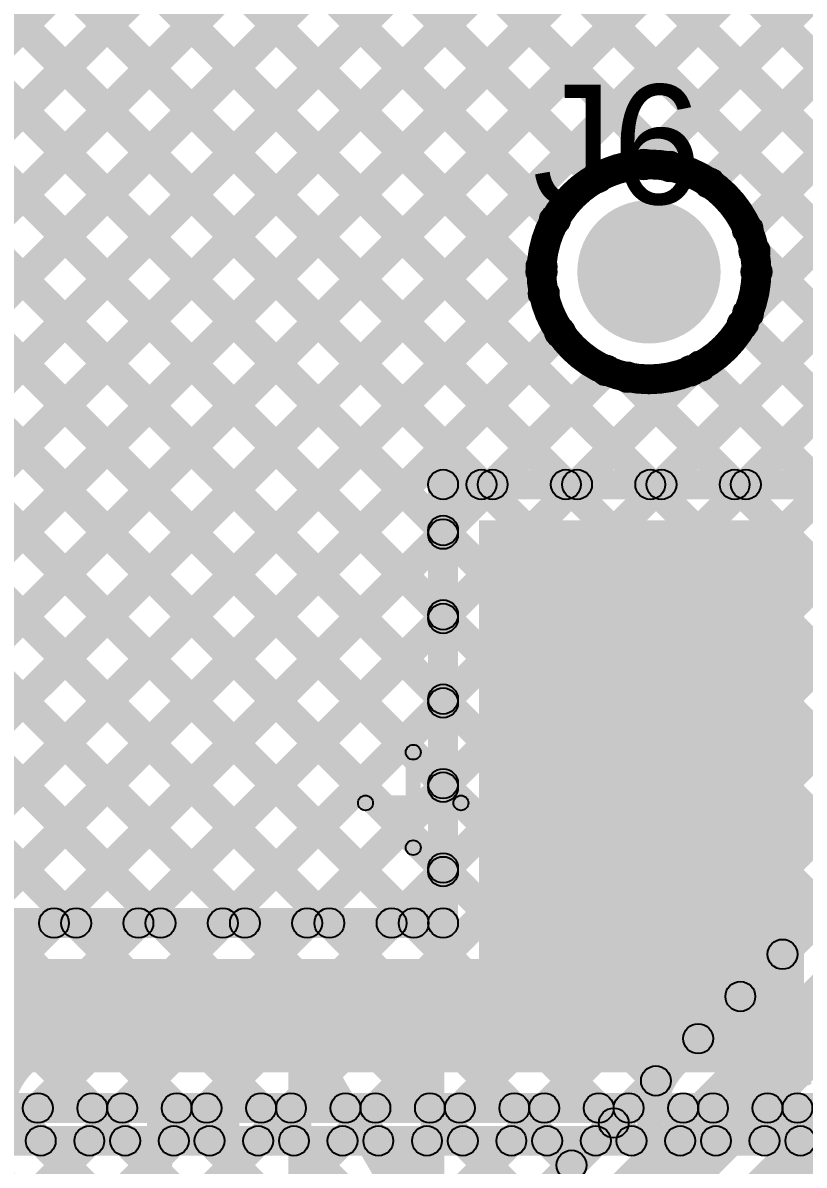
# Model space of a CAD drawing. Header units: millimetres. Extents: x -0.08 to 3.07, y -0.08 to 2.73.
# Drawn here: x 2.4222 to 2.684, y 0.8969 to 1.2797 of the extents above; entities that cross this region are included whole.
import ezdxf

# ---------------------------------------------------------------- set-up
doc = ezdxf.new("R2010")
doc.units = ezdxf.units.MM
doc.header["$MEASUREMENT"] = 0
for name, color, linetype in [('BottomLayer', 5, 'Continuous'), ('BottomSolder', 6, 'Continuous'), ('PadHoleLayer', 156, 'Continuous'), ('TopLayer', 1, 'Continuous'), ('TopOverlay', 2, 'Continuous'), ('TopPaste', 8, 'Continuous'), ('TopSolder', 216, 'Continuous')]:
    doc.layers.add(name, color=color, linetype=linetype)

# ---------------------------------------------------------------- blocks, each defined once
blk = doc.blocks.new('CR1220_2_47')
at = {"layer": 'BottomSolder'}
h = blk.add_hatch(color=6, dxfattribs=at)
edge = h.paths.add_edge_path()
edge.add_arc((-0.14173, 0), 0.004, 0, 360)
at = {"layer": 'PadHoleLayer'}
h = blk.add_hatch(color=156, dxfattribs=at)
edge = h.paths.add_edge_path()
edge.add_arc((-0.14173, 0), 0.02402, 0, 360)
at = {"layer": 'TopLayer'}
blk.add_hatch(color=1, dxfattribs=at).paths.add_polyline_path([(-0.3937, 0.04528), (-0.23622, 0.04528), (-0.23622, -0.04528), (-0.3937, -0.04528)])
at = {"layer": 'TopOverlay'}
h = blk.add_hatch(color=2, dxfattribs=at)
edge = h.paths.add_edge_path()
edge.add_arc((-0.31973, 0.095), 0.0025, 0, 360)
for points in [[(-0.32223, 0.095), (-0.31723, 0.095), (-0.31723, 0.063), (-0.32223, 0.063)], [(-0.33473, 0.0765), (-0.33473, 0.0815), (-0.30273, 0.0815), (-0.30273, 0.0765)]]:
    blk.add_hatch(color=2, dxfattribs=at).paths.add_polyline_path(points)
h = blk.add_hatch(color=2, dxfattribs=at)
edge = h.paths.add_edge_path()
edge.add_arc((-0.33473, 0.079), 0.0025, 0, 360)
h = blk.add_hatch(color=2, dxfattribs=at)
edge = h.paths.add_edge_path()
edge.add_arc((-0.30273, 0.079), 0.0025, 0, 360)
h = blk.add_hatch(color=2, dxfattribs=at)
edge = h.paths.add_edge_path()
edge.add_arc((-0.31973, 0.063), 0.0025, 0, 360)
at = {"layer": 'TopPaste'}
blk.add_hatch(color=8, dxfattribs=at).paths.add_polyline_path([(-0.3937, 0.04528), (-0.23622, 0.04528), (-0.23622, -0.04528), (-0.3937, -0.04528)])
at = {"layer": 'TopSolder'}
blk.add_hatch(color=216, dxfattribs=at).paths.add_polyline_path([(-0.3977, 0.04928), (-0.23222, 0.04928), (-0.23222, -0.04928), (-0.3977, -0.04928)])
h = blk.add_hatch(color=216, dxfattribs=at)
edge = h.paths.add_edge_path()
edge.add_arc((-0.14173, 0), 0.004, 0, 360)
at = {"layer": 'TopOverlay', "const_width": 0.005}
blk.add_lwpolyline([(-0.17027, 0.23883, -0.544167), (0.28765, 0.05733)], format="xyb", dxfattribs=at)
at = {"layer": 'TopOverlay'}
for centre in [(-0.31973, 0.095), (-0.33473, 0.079), (-0.30273, 0.079), (-0.31973, 0.063)]:
    blk.add_circle(centre, 0.0025, dxfattribs=at)

msp = doc.modelspace()

# ---------------------------------------------------------------- hatches: boundary and pattern name
at = {"layer": 'BottomLayer'}
for points in [[(2.18259, 0.97546), (2.17552, 0.98254), (2.75396, 1.56098), (2.76104, 1.55391)], [(2.21088, 0.97546), (2.20381, 0.98254), (2.75396, 1.53269), (2.76104, 1.52562)], [(2.42446, 1.52389), (2.43154, 1.53097), (2.76104, 1.20147), (2.75396, 1.19439)], [(2.23858, 0.97489), (2.23151, 0.98196), (2.75396, 1.50441), (2.76104, 1.49734)], [(2.42446, 1.49561), (2.43154, 1.50268), (2.76104, 1.17318), (2.75396, 1.16611)], [(2.31691, 1.02492), (2.30984, 1.032), (2.75396, 1.47612), (2.76104, 1.46905)], [(2.42446, 1.46733), (2.43154, 1.4744), (2.76104, 1.1449), (2.75396, 1.13783)], [(2.12602, 0.97546), (2.11895, 0.98254), (2.60456, 1.46814), (2.61163, 1.46107)], [(2.15431, 0.97546), (2.14724, 0.98254), (2.62404, 1.45934), (2.63111, 1.45227)], [(2.34552, 1.02525), (2.33844, 1.03232), (2.75396, 1.44784), (2.76104, 1.44077)], [(2.42446, 1.43904), (2.43154, 1.44611), (2.64251, 1.23514), (2.63544, 1.22807)], [(2.35988, 1.01133), (2.3528, 1.0184), (2.75396, 1.41956), (2.76104, 1.41249)], [(2.42446, 1.41076), (2.43154, 1.41783), (2.61807, 1.2313), (2.61099, 1.22423)], [(2.36354, 0.9867), (2.35646, 0.99377), (2.75396, 1.39127), (2.76104, 1.3842)], [(2.42446, 1.38247), (2.43154, 1.38954), (2.60396, 1.21712), (2.59689, 1.21005)], [(2.42446, 1.35419), (2.43154, 1.36126), (2.60026, 1.19253), (2.59319, 1.18546)], [(2.63383, 1.22871), (2.62676, 1.23578), (2.75396, 1.36299), (2.76104, 1.35592)], [(2.42446, 1.3259), (2.43154, 1.33297), (2.73686, 1.02765), (2.72979, 1.02058)], [(2.65587, 1.22246), (2.64879, 1.22953), (2.75396, 1.3347), (2.76104, 1.32763)], [(2.42154, 1.30054), (2.42862, 1.30761), (2.72272, 1.0135), (2.71565, 1.00643)], [(2.66863, 1.20694), (2.66156, 1.21401), (2.75396, 1.30642), (2.76104, 1.29935)], [(2.40881, 1.28499), (2.41588, 1.29206), (2.70858, 0.99936), (2.70151, 0.99229)], [(2.39467, 1.27085), (2.40174, 1.27792), (2.69444, 0.98522), (2.68737, 0.97815)], [(2.66873, 1.17876), (2.66166, 1.18583), (2.75396, 1.27813), (2.76104, 1.27106)], [(2.12421, 1.25846), (2.13128, 1.26554), (2.55302, 0.8438), (2.54595, 0.83673)], [(2.15249, 1.25846), (2.15956, 1.26554), (2.56716, 0.85794), (2.56009, 0.85087)], [(2.18078, 1.25846), (2.18785, 1.26554), (2.5813, 0.87208), (2.57423, 0.86501)], [(2.20906, 1.25846), (2.21613, 1.26554), (2.59544, 0.88622), (2.58837, 0.87915)], [(2.23735, 1.25846), (2.24442, 1.26554), (2.60959, 0.90037), (2.60251, 0.8933)], [(2.26563, 1.25846), (2.2727, 1.26554), (2.62373, 0.91451), (2.61666, 0.90744)], [(2.29391, 1.25846), (2.30098, 1.26554), (2.63787, 0.92865), (2.6308, 0.92158)], [(2.3222, 1.25846), (2.32927, 1.26554), (2.65201, 0.94279), (2.64494, 0.93572)], [(2.35048, 1.25846), (2.35755, 1.26554), (2.66615, 0.95694), (2.65908, 0.94986)], [(2.3776, 1.25963), (2.38467, 1.2667), (2.6803, 0.97108), (2.67322, 0.96401)], [(2.36354, 0.84528), (2.35646, 0.85235), (2.75396, 1.24985), (2.76104, 1.24278)], [(2.36354, 0.817), (2.35646, 0.82407), (2.75396, 1.22157), (2.76104, 1.2145)], [(2.6638, 1.19971), (2.67087, 1.20678), (2.76104, 1.11661), (2.75396, 1.10954)], [(2.36354, 0.95842), (2.35646, 0.96549), (2.59249, 1.20151), (2.59956, 1.19444)], [(2.36354, 0.78871), (2.35646, 0.79578), (2.75396, 1.19328), (2.76104, 1.18621)], [(2.36354, 0.93013), (2.35646, 0.9372), (2.59873, 1.17947), (2.60581, 1.1724)], [(2.65996, 1.17526), (2.66703, 1.18233), (2.76104, 1.08833), (2.75396, 1.08126)], [(2.64578, 1.16115), (2.65285, 1.16822), (2.76104, 1.06004), (2.75396, 1.05297)], [(2.36354, 0.90185), (2.35646, 0.90892), (2.61425, 1.16671), (2.62133, 1.15964)], [(2.36354, 0.87356), (2.35646, 0.88063), (2.64244, 1.16661), (2.64951, 1.15954)], [(2.36354, 0.76043), (2.35646, 0.7675), (2.75396, 1.165), (2.76104, 1.15793)], [(2.62119, 1.15746), (2.62827, 1.16453), (2.75101, 1.04179), (2.74394, 1.03472)], [(2.36354, 0.73214), (2.35646, 0.73921), (2.75396, 1.13671), (2.76104, 1.12964)], [(2.36354, 0.70386), (2.35646, 0.71093), (2.75396, 1.10843), (2.76104, 1.10136)], [(2.36354, 0.67557), (2.35646, 0.68264), (2.75396, 1.08014), (2.76104, 1.07307)], [(2.36121, 0.64492), (2.35414, 0.65199), (2.75396, 1.05182), (2.76104, 1.04475)], [(2.36124, 0.64499), (2.35417, 0.65206), (2.75396, 1.05186), (2.76104, 1.04479)], [(2.15471, 0.39316), (2.13703, 0.41084), (2.77316, 1.04697), (2.79084, 1.02929)], [(2.16478, 0.36222), (2.14922, 0.37778), (2.80472, 1.03328), (2.82028, 1.01772)], [(2.35643, 0.99796), (2.3635, 1.00503), (2.53887, 0.82966), (2.5318, 0.82258)], [(2.35646, 0.96964), (2.36354, 0.97671), (2.52473, 0.81551), (2.51766, 0.80844)]]:
    msp.add_hatch(color=5, dxfattribs=at).paths.add_polyline_path(points)
h = msp.add_hatch(color=5, dxfattribs=at)
edge = h.paths.add_edge_path()
edge.add_arc((2.63029, 1.23224), 0.005, 0, 360)
h = msp.add_hatch(color=5, dxfattribs=at)
edge = h.paths.add_edge_path()
edge.add_arc((2.63897, 1.2316), 0.005, 0, 360)
h = msp.add_hatch(color=5, dxfattribs=at)
edge = h.paths.add_edge_path()
edge.add_arc((2.61453, 1.22776), 0.005, 0, 360)
h = msp.add_hatch(color=5, dxfattribs=at)
edge = h.paths.add_edge_path()
edge.add_arc((2.65233, 1.226), 0.005, 0, 360)
h = msp.add_hatch(color=5, dxfattribs=at)
edge = h.paths.add_edge_path()
edge.add_arc((2.60042, 1.21359), 0.005, 0, 360)
h = msp.add_hatch(color=5, dxfattribs=at)
edge = h.paths.add_edge_path()
edge.add_arc((2.66509, 1.21048), 0.005, 0, 360)
h = msp.add_hatch(color=5, dxfattribs=at)
edge = h.paths.add_edge_path()
edge.add_arc((2.66733, 1.20324), 0.005, 0, 360)
h = msp.add_hatch(color=5, dxfattribs=at)
edge = h.paths.add_edge_path()
edge.add_arc((2.59602, 1.19798), 0.005, 0, 360)
h = msp.add_hatch(color=5, dxfattribs=at)
edge = h.paths.add_edge_path()
edge.add_arc((2.59598, 1.19627), 0.005, 0, 360)
h = msp.add_hatch(color=5, dxfattribs=at)
edge = h.paths.add_edge_path()
edge.add_arc((2.66802, 1.19627), 0.005, 0, 360)
h = msp.add_hatch(color=5, dxfattribs=at)
edge = h.paths.add_edge_path()
edge.add_arc((2.59673, 1.189), 0.005, 0, 360)
h = msp.add_hatch(color=5, dxfattribs=at)
edge = h.paths.add_edge_path()
edge.add_arc((2.66519, 1.18229), 0.005, 0, 360)
h = msp.add_hatch(color=5, dxfattribs=at)
edge = h.paths.add_edge_path()
edge.add_arc((2.66349, 1.1788), 0.005, 0, 360)
h = msp.add_hatch(color=5, dxfattribs=at)
edge = h.paths.add_edge_path()
edge.add_arc((2.60227, 1.17594), 0.005, 0, 360)
h = msp.add_hatch(color=5, dxfattribs=at)
edge = h.paths.add_edge_path()
edge.add_arc((2.61779, 1.16317), 0.005, 0, 360)
h = msp.add_hatch(color=5, dxfattribs=at)
edge = h.paths.add_edge_path()
edge.add_arc((2.64597, 1.16307), 0.005, 0, 360)
h = msp.add_hatch(color=5, dxfattribs=at)
edge = h.paths.add_edge_path()
edge.add_arc((2.64932, 1.16469), 0.005, 0, 360)
h = msp.add_hatch(color=5, dxfattribs=at)
edge = h.paths.add_edge_path()
edge.add_arc((2.62473, 1.16099), 0.005, 0, 360)
h = msp.add_hatch(color=5, dxfattribs=at)
edge = h.paths.add_edge_path()
edge.add_arc((2.67676, 0.96754), 0.005, 0, 360)
h = msp.add_hatch(color=5, dxfattribs=at)
edge = h.paths.add_edge_path()
edge.add_arc((2.66262, 0.9534), 0.005, 0, 360)
h = msp.add_hatch(color=5, dxfattribs=at)
edge = h.paths.add_edge_path()
edge.add_arc((2.64848, 0.93926), 0.005, 0, 360)
h = msp.add_hatch(color=5, dxfattribs=at)
edge = h.paths.add_edge_path()
edge.add_arc((2.63433, 0.92512), 0.005, 0, 360)
h = msp.add_hatch(color=5, dxfattribs=at)
edge = h.paths.add_edge_path()
edge.add_arc((2.62019, 0.91097), 0.005, 0, 360)
h = msp.add_hatch(color=5, dxfattribs=at)
edge = h.paths.add_edge_path()
edge.add_arc((2.60605, 0.89683), 0.005, 0, 360)
at = {"layer": 'TopLayer'}
for points in [[(2.36054, 1.12512), (2.35346, 1.13219), (2.83446, 1.61319), (2.84154, 1.60612)], [(2.36054, 1.09684), (2.35346, 1.10391), (2.83446, 1.58491), (2.84154, 1.57784)], [(2.36054, 1.06855), (2.35346, 1.07562), (2.83446, 1.55662), (2.84154, 1.54955)], [(2.36054, 1.15341), (2.35346, 1.16048), (2.73652, 1.54354), (2.74359, 1.53646)], [(2.35533, 1.53646), (2.3624, 1.54354), (2.84154, 1.0644), (2.83446, 1.05733)], [(2.38361, 1.53646), (2.39068, 1.54354), (2.84154, 1.09268), (2.83446, 1.08561)], [(2.41189, 1.53646), (2.41897, 1.54354), (2.84154, 1.12097), (2.83446, 1.11389)], [(2.36054, 1.04027), (2.35346, 1.04734), (2.83446, 1.52834), (2.84154, 1.52127)], [(2.35346, 1.51004), (2.36054, 1.51711), (2.64251, 1.23514), (2.63544, 1.22807)], [(2.36054, 1.01199), (2.35346, 1.01906), (2.83446, 1.50006), (2.84154, 1.49299)], [(2.35346, 1.48176), (2.36054, 1.48883), (2.61807, 1.2313), (2.61099, 1.22423)], [(2.36054, 0.9837), (2.35346, 0.99077), (2.83446, 1.47177), (2.84154, 1.4647)], [(2.36054, 1.20998), (2.35346, 1.21705), (2.60456, 1.46814), (2.61163, 1.46107)], [(2.35346, 1.45347), (2.36054, 1.46054), (2.60396, 1.21712), (2.59689, 1.21005)], [(2.36054, 1.18169), (2.35346, 1.18876), (2.62404, 1.45934), (2.63111, 1.45227)], [(2.63383, 1.22871), (2.62676, 1.23578), (2.83446, 1.44349), (2.84154, 1.43642)], [(2.35346, 1.42519), (2.36054, 1.43226), (2.60026, 1.19253), (2.59319, 1.18546)], [(2.65587, 1.22246), (2.64879, 1.22953), (2.83446, 1.4152), (2.84154, 1.40813)], [(2.35346, 1.3969), (2.36054, 1.40397), (2.63597, 1.12854), (2.6289, 1.12146)], [(2.66863, 1.20694), (2.66156, 1.21401), (2.83446, 1.38692), (2.84154, 1.37985)], [(2.35346, 1.36862), (2.36054, 1.37569), (2.60769, 1.12854), (2.60062, 1.12146)], [(2.66873, 1.17876), (2.66166, 1.18583), (2.83446, 1.35863), (2.84154, 1.35156)], [(2.35346, 1.34034), (2.36054, 1.34741), (2.57941, 1.12854), (2.57234, 1.12146)], [(2.63972, 1.12146), (2.63265, 1.12854), (2.83446, 1.33035), (2.84154, 1.32328)], [(2.35346, 1.31205), (2.36054, 1.31912), (2.56654, 1.11312), (2.55946, 1.10605)], [(2.668, 1.12146), (2.66093, 1.12854), (2.83446, 1.30207), (2.84154, 1.295)], [(2.35346, 1.28377), (2.36054, 1.29084), (2.56654, 1.08484), (2.55946, 1.07777)], [(2.35346, 1.25548), (2.36054, 1.26255), (2.56654, 1.05655), (2.55946, 1.04948)], [(2.35346, 1.2272), (2.36054, 1.23427), (2.56654, 1.02827), (2.55946, 1.0212)], [(2.6638, 1.19971), (2.67087, 1.20678), (2.84154, 1.03611), (2.83446, 1.02904)], [(2.35346, 1.19891), (2.36054, 1.20598), (2.56654, 0.99998), (2.55946, 0.99291)], [(2.37958, 0.97446), (2.37251, 0.98154), (2.59249, 1.20151), (2.59956, 1.19444)], [(2.40787, 0.97446), (2.4008, 0.98154), (2.59873, 1.17947), (2.60581, 1.1724)], [(2.65996, 1.17526), (2.66703, 1.18233), (2.84154, 1.00783), (2.83446, 1.00076)], [(2.35346, 1.17063), (2.36054, 1.1777), (2.5567, 0.98154), (2.54963, 0.97446)], [(2.64578, 1.16115), (2.65285, 1.16822), (2.69254, 1.12854), (2.68547, 1.12146)], [(2.58315, 1.12146), (2.57608, 1.12854), (2.61425, 1.16671), (2.62133, 1.15964)], [(2.61144, 1.12146), (2.60437, 1.12854), (2.64244, 1.16661), (2.64951, 1.15954)], [(2.62119, 1.15746), (2.62827, 1.16453), (2.66426, 1.12854), (2.65719, 1.12146)], [(2.35346, 1.14235), (2.36054, 1.14942), (2.52842, 0.98154), (2.52135, 0.97446)], [(2.563, 1.12), (2.563, 1.13), (2.696, 1.13), (2.696, 1.12)], [(2.568, 0.978), (2.558, 0.978), (2.558, 1.125), (2.568, 1.125)], [(2.35346, 1.11406), (2.36054, 1.12113), (2.50013, 0.98154), (2.49306, 0.97446)], [(2.43615, 0.97446), (2.42908, 0.98154), (2.55946, 1.11192), (2.56654, 1.10485)], [(2.575, 0.944), (2.684, 0.944), (2.684, 1.113), (2.575, 1.113)], [(2.35346, 1.08578), (2.36054, 1.09285), (2.47185, 0.98154), (2.46478, 0.97446)], [(2.46444, 0.97446), (2.45737, 0.98154), (2.55946, 1.08363), (2.56654, 1.07656)], [(2.35346, 1.05749), (2.36054, 1.06456), (2.44356, 0.98154), (2.43649, 0.97446)], [(2.49272, 0.97446), (2.48565, 0.98154), (2.55946, 1.05535), (2.56654, 1.04828)], [(2.521, 0.97446), (2.51393, 0.98154), (2.55946, 1.02707), (2.56654, 1.02)], [(2.54929, 0.97446), (2.54222, 0.98154), (2.55946, 0.99878), (2.56654, 0.99171)], [(2.357, 0.973), (2.357, 0.983), (2.563, 0.983), (2.563, 0.973)], [(2.017, 0.928), (2.684, 0.928), (2.684, 0.966), (2.017, 0.966)], [(2.215, 0.911), (2.215, 0.921), (2.696, 0.921), (2.696, 0.911)], [(2.41972, 0.90146), (2.41265, 0.90854), (2.42365, 0.91954), (2.43072, 0.91246)], [(2.41364, 0.91246), (2.42071, 0.91954), (2.43171, 0.90854), (2.42464, 0.90146)], [(2.448, 0.90146), (2.44093, 0.90854), (2.45193, 0.91954), (2.459, 0.91246)], [(2.44192, 0.91246), (2.44899, 0.91954), (2.45999, 0.90854), (2.45292, 0.90146)], [(2.47629, 0.90146), (2.46922, 0.90854), (2.48022, 0.91954), (2.48729, 0.91246)], [(2.47021, 0.91246), (2.47728, 0.91954), (2.48828, 0.90854), (2.48121, 0.90146)], [(2.50457, 0.90146), (2.4975, 0.90854), (2.5085, 0.91954), (2.51557, 0.91246)], [(2.49849, 0.91246), (2.50556, 0.91954), (2.51656, 0.90854), (2.50949, 0.90146)], [(2.53286, 0.90146), (2.52579, 0.90854), (2.53679, 0.91954), (2.54386, 0.91246)], [(2.52678, 0.91246), (2.53385, 0.91954), (2.54485, 0.90854), (2.53778, 0.90146)], [(2.56114, 0.90146), (2.55407, 0.90854), (2.56507, 0.91954), (2.57214, 0.91246)], [(2.55506, 0.91246), (2.56213, 0.91954), (2.57313, 0.90854), (2.56606, 0.90146)], [(2.58943, 0.90146), (2.58236, 0.90854), (2.59336, 0.91954), (2.60043, 0.91246)], [(2.58335, 0.91246), (2.59042, 0.91954), (2.60142, 0.90854), (2.59435, 0.90146)], [(2.61771, 0.90146), (2.61064, 0.90854), (2.62164, 0.91954), (2.62871, 0.91246)], [(2.61163, 0.91246), (2.6187, 0.91954), (2.6297, 0.90854), (2.62263, 0.90146)], [(2.64599, 0.90146), (2.63892, 0.90854), (2.64992, 0.91954), (2.65699, 0.91246)], [(2.63991, 0.91246), (2.64698, 0.91954), (2.65798, 0.90854), (2.65091, 0.90146)], [(2.67428, 0.90146), (2.66721, 0.90854), (2.67821, 0.91954), (2.68528, 0.91246)], [(2.6682, 0.91246), (2.67527, 0.91954), (2.68627, 0.90854), (2.6792, 0.90146)], [(2.215, 0.9), (2.215, 0.91), (2.811, 0.91), (2.811, 0.9)]]:
    msp.add_hatch(color=1, dxfattribs=at).paths.add_polyline_path(points)
h = msp.add_hatch(color=1, dxfattribs=at)
edge = h.paths.add_edge_path()
edge.add_arc((2.63029, 1.23224), 0.005, 0, 360)
h = msp.add_hatch(color=1, dxfattribs=at)
edge = h.paths.add_edge_path()
edge.add_arc((2.63897, 1.2316), 0.005, 0, 360)
h = msp.add_hatch(color=1, dxfattribs=at)
edge = h.paths.add_edge_path()
edge.add_arc((2.61453, 1.22776), 0.005, 0, 360)
h = msp.add_hatch(color=1, dxfattribs=at)
edge = h.paths.add_edge_path()
edge.add_arc((2.65233, 1.226), 0.005, 0, 360)
h = msp.add_hatch(color=1, dxfattribs=at)
edge = h.paths.add_edge_path()
edge.add_arc((2.60042, 1.21359), 0.005, 0, 360)
h = msp.add_hatch(color=1, dxfattribs=at)
edge = h.paths.add_edge_path()
edge.add_arc((2.66509, 1.21048), 0.005, 0, 360)
h = msp.add_hatch(color=1, dxfattribs=at)
edge = h.paths.add_edge_path()
edge.add_arc((2.66733, 1.20324), 0.005, 0, 360)
h = msp.add_hatch(color=1, dxfattribs=at)
edge = h.paths.add_edge_path()
edge.add_arc((2.59602, 1.19798), 0.005, 0, 360)
h = msp.add_hatch(color=1, dxfattribs=at)
edge = h.paths.add_edge_path()
edge.add_arc((2.59598, 1.19627), 0.005, 0, 360)
h = msp.add_hatch(color=1, dxfattribs=at)
edge = h.paths.add_edge_path()
edge.add_arc((2.66802, 1.19627), 0.005, 0, 360)
h = msp.add_hatch(color=1, dxfattribs=at)
edge = h.paths.add_edge_path()
edge.add_arc((2.59673, 1.189), 0.005, 0, 360)
h = msp.add_hatch(color=1, dxfattribs=at)
edge = h.paths.add_edge_path()
edge.add_arc((2.66519, 1.18229), 0.005, 0, 360)
h = msp.add_hatch(color=1, dxfattribs=at)
edge = h.paths.add_edge_path()
edge.add_arc((2.66349, 1.1788), 0.005, 0, 360)
h = msp.add_hatch(color=1, dxfattribs=at)
edge = h.paths.add_edge_path()
edge.add_arc((2.60227, 1.17594), 0.005, 0, 360)
h = msp.add_hatch(color=1, dxfattribs=at)
edge = h.paths.add_edge_path()
edge.add_arc((2.61779, 1.16317), 0.005, 0, 360)
h = msp.add_hatch(color=1, dxfattribs=at)
edge = h.paths.add_edge_path()
edge.add_arc((2.64597, 1.16307), 0.005, 0, 360)
h = msp.add_hatch(color=1, dxfattribs=at)
edge = h.paths.add_edge_path()
edge.add_arc((2.64932, 1.16469), 0.005, 0, 360)
h = msp.add_hatch(color=1, dxfattribs=at)
edge = h.paths.add_edge_path()
edge.add_arc((2.62473, 1.16099), 0.005, 0, 360)
h = msp.add_hatch(color=1, dxfattribs=at)
edge = h.paths.add_edge_path()
edge.add_arc((2.563, 1.125), 0.005, 0, 360)
h = msp.add_hatch(color=1, dxfattribs=at)
edge = h.paths.add_edge_path()
edge.add_arc((2.563, 1.125), 0.005, 0, 360)
h = msp.add_hatch(color=1, dxfattribs=at)
edge = h.paths.add_edge_path()
edge.add_arc((2.57587, 1.125), 0.005, 0, 360)
h = msp.add_hatch(color=1, dxfattribs=at)
edge = h.paths.add_edge_path()
edge.add_arc((2.57962, 1.125), 0.005, 0, 360)
h = msp.add_hatch(color=1, dxfattribs=at)
edge = h.paths.add_edge_path()
edge.add_arc((2.60416, 1.125), 0.005, 0, 360)
h = msp.add_hatch(color=1, dxfattribs=at)
edge = h.paths.add_edge_path()
edge.add_arc((2.6079, 1.125), 0.005, 0, 360)
h = msp.add_hatch(color=1, dxfattribs=at)
edge = h.paths.add_edge_path()
edge.add_arc((2.63244, 1.125), 0.005, 0, 360)
h = msp.add_hatch(color=1, dxfattribs=at)
edge = h.paths.add_edge_path()
edge.add_arc((2.63618, 1.125), 0.005, 0, 360)
h = msp.add_hatch(color=1, dxfattribs=at)
edge = h.paths.add_edge_path()
edge.add_arc((2.66072, 1.125), 0.005, 0, 360)
h = msp.add_hatch(color=1, dxfattribs=at)
edge = h.paths.add_edge_path()
edge.add_arc((2.66447, 1.125), 0.005, 0, 360)
h = msp.add_hatch(color=1, dxfattribs=at)
edge = h.paths.add_edge_path()
edge.add_arc((2.563, 1.10959), 0.005, 0, 360)
h = msp.add_hatch(color=1, dxfattribs=at)
edge = h.paths.add_edge_path()
edge.add_arc((2.563, 1.10838), 0.005, 0, 360)
h = msp.add_hatch(color=1, dxfattribs=at)
edge = h.paths.add_edge_path()
edge.add_arc((2.563, 1.0813), 0.005, 0, 360)
h = msp.add_hatch(color=1, dxfattribs=at)
edge = h.paths.add_edge_path()
edge.add_arc((2.563, 1.0801), 0.005, 0, 360)
h = msp.add_hatch(color=1, dxfattribs=at)
edge = h.paths.add_edge_path()
edge.add_arc((2.563, 1.05302), 0.005, 0, 360)
h = msp.add_hatch(color=1, dxfattribs=at)
edge = h.paths.add_edge_path()
edge.add_arc((2.563, 1.05181), 0.005, 0, 360)
h = msp.add_hatch(color=1, dxfattribs=at)
edge = h.paths.add_edge_path()
edge.add_arc((2.563, 1.02473), 0.005, 0, 360)
h = msp.add_hatch(color=1, dxfattribs=at)
edge = h.paths.add_edge_path()
edge.add_arc((2.563, 1.02353), 0.005, 0, 360)
h = msp.add_hatch(color=1, dxfattribs=at)
edge = h.paths.add_edge_path()
edge.add_arc((2.563, 0.99645), 0.005, 0, 360)
h = msp.add_hatch(color=1, dxfattribs=at)
edge = h.paths.add_edge_path()
edge.add_arc((2.563, 0.99525), 0.005, 0, 360)
h = msp.add_hatch(color=1, dxfattribs=at)
edge = h.paths.add_edge_path()
edge.add_arc((2.43262, 0.978), 0.005, 0, 360)
h = msp.add_hatch(color=1, dxfattribs=at)
edge = h.paths.add_edge_path()
edge.add_arc((2.44003, 0.978), 0.005, 0, 360)
h = msp.add_hatch(color=1, dxfattribs=at)
edge = h.paths.add_edge_path()
edge.add_arc((2.4609, 0.978), 0.005, 0, 360)
h = msp.add_hatch(color=1, dxfattribs=at)
edge = h.paths.add_edge_path()
edge.add_arc((2.46831, 0.978), 0.005, 0, 360)
h = msp.add_hatch(color=1, dxfattribs=at)
edge = h.paths.add_edge_path()
edge.add_arc((2.48918, 0.978), 0.005, 0, 360)
h = msp.add_hatch(color=1, dxfattribs=at)
edge = h.paths.add_edge_path()
edge.add_arc((2.4966, 0.978), 0.005, 0, 360)
h = msp.add_hatch(color=1, dxfattribs=at)
edge = h.paths.add_edge_path()
edge.add_arc((2.51747, 0.978), 0.005, 0, 360)
h = msp.add_hatch(color=1, dxfattribs=at)
edge = h.paths.add_edge_path()
edge.add_arc((2.52488, 0.978), 0.005, 0, 360)
h = msp.add_hatch(color=1, dxfattribs=at)
edge = h.paths.add_edge_path()
edge.add_arc((2.54575, 0.978), 0.005, 0, 360)
h = msp.add_hatch(color=1, dxfattribs=at)
edge = h.paths.add_edge_path()
edge.add_arc((2.55316, 0.978), 0.005, 0, 360)
h = msp.add_hatch(color=1, dxfattribs=at)
edge = h.paths.add_edge_path()
edge.add_arc((2.563, 0.978), 0.005, 0, 360)
h = msp.add_hatch(color=1, dxfattribs=at)
edge = h.paths.add_edge_path()
edge.add_arc((2.563, 0.978), 0.005, 0, 360)
h = msp.add_hatch(color=1, dxfattribs=at)
edge = h.paths.add_edge_path()
edge.add_arc((2.42719, 0.916), 0.005, 0, 360)
h = msp.add_hatch(color=1, dxfattribs=at)
edge = h.paths.add_edge_path()
edge.add_arc((2.44546, 0.916), 0.005, 0, 360)
h = msp.add_hatch(color=1, dxfattribs=at)
edge = h.paths.add_edge_path()
edge.add_arc((2.45547, 0.916), 0.005, 0, 360)
h = msp.add_hatch(color=1, dxfattribs=at)
edge = h.paths.add_edge_path()
edge.add_arc((2.47374, 0.916), 0.005, 0, 360)
h = msp.add_hatch(color=1, dxfattribs=at)
edge = h.paths.add_edge_path()
edge.add_arc((2.48375, 0.916), 0.005, 0, 360)
h = msp.add_hatch(color=1, dxfattribs=at)
edge = h.paths.add_edge_path()
edge.add_arc((2.50203, 0.916), 0.005, 0, 360)
h = msp.add_hatch(color=1, dxfattribs=at)
edge = h.paths.add_edge_path()
edge.add_arc((2.51204, 0.916), 0.005, 0, 360)
h = msp.add_hatch(color=1, dxfattribs=at)
edge = h.paths.add_edge_path()
edge.add_arc((2.53031, 0.916), 0.005, 0, 360)
h = msp.add_hatch(color=1, dxfattribs=at)
edge = h.paths.add_edge_path()
edge.add_arc((2.54032, 0.916), 0.005, 0, 360)
h = msp.add_hatch(color=1, dxfattribs=at)
edge = h.paths.add_edge_path()
edge.add_arc((2.5586, 0.916), 0.005, 0, 360)
h = msp.add_hatch(color=1, dxfattribs=at)
edge = h.paths.add_edge_path()
edge.add_arc((2.56861, 0.916), 0.005, 0, 360)
h = msp.add_hatch(color=1, dxfattribs=at)
edge = h.paths.add_edge_path()
edge.add_arc((2.58688, 0.916), 0.005, 0, 360)
h = msp.add_hatch(color=1, dxfattribs=at)
edge = h.paths.add_edge_path()
edge.add_arc((2.59689, 0.916), 0.005, 0, 360)
h = msp.add_hatch(color=1, dxfattribs=at)
edge = h.paths.add_edge_path()
edge.add_arc((2.61517, 0.916), 0.005, 0, 360)
h = msp.add_hatch(color=1, dxfattribs=at)
edge = h.paths.add_edge_path()
edge.add_arc((2.62518, 0.916), 0.005, 0, 360)
h = msp.add_hatch(color=1, dxfattribs=at)
edge = h.paths.add_edge_path()
edge.add_arc((2.64345, 0.916), 0.005, 0, 360)
h = msp.add_hatch(color=1, dxfattribs=at)
edge = h.paths.add_edge_path()
edge.add_arc((2.65346, 0.916), 0.005, 0, 360)
h = msp.add_hatch(color=1, dxfattribs=at)
edge = h.paths.add_edge_path()
edge.add_arc((2.67173, 0.916), 0.005, 0, 360)
h = msp.add_hatch(color=1, dxfattribs=at)
edge = h.paths.add_edge_path()
edge.add_arc((2.68174, 0.916), 0.005, 0, 360)
h = msp.add_hatch(color=1, dxfattribs=at)
edge = h.paths.add_edge_path()
edge.add_arc((2.42817, 0.905), 0.005, 0, 360)
h = msp.add_hatch(color=1, dxfattribs=at)
edge = h.paths.add_edge_path()
edge.add_arc((2.44447, 0.905), 0.005, 0, 360)
h = msp.add_hatch(color=1, dxfattribs=at)
edge = h.paths.add_edge_path()
edge.add_arc((2.45646, 0.905), 0.005, 0, 360)
h = msp.add_hatch(color=1, dxfattribs=at)
edge = h.paths.add_edge_path()
edge.add_arc((2.47275, 0.905), 0.005, 0, 360)
h = msp.add_hatch(color=1, dxfattribs=at)
edge = h.paths.add_edge_path()
edge.add_arc((2.48474, 0.905), 0.005, 0, 360)
h = msp.add_hatch(color=1, dxfattribs=at)
edge = h.paths.add_edge_path()
edge.add_arc((2.50104, 0.905), 0.005, 0, 360)
h = msp.add_hatch(color=1, dxfattribs=at)
edge = h.paths.add_edge_path()
edge.add_arc((2.51303, 0.905), 0.005, 0, 360)
h = msp.add_hatch(color=1, dxfattribs=at)
edge = h.paths.add_edge_path()
edge.add_arc((2.52932, 0.905), 0.005, 0, 360)
h = msp.add_hatch(color=1, dxfattribs=at)
edge = h.paths.add_edge_path()
edge.add_arc((2.54131, 0.905), 0.005, 0, 360)
h = msp.add_hatch(color=1, dxfattribs=at)
edge = h.paths.add_edge_path()
edge.add_arc((2.55761, 0.905), 0.005, 0, 360)
h = msp.add_hatch(color=1, dxfattribs=at)
edge = h.paths.add_edge_path()
edge.add_arc((2.5696, 0.905), 0.005, 0, 360)
h = msp.add_hatch(color=1, dxfattribs=at)
edge = h.paths.add_edge_path()
edge.add_arc((2.58589, 0.905), 0.005, 0, 360)
h = msp.add_hatch(color=1, dxfattribs=at)
edge = h.paths.add_edge_path()
edge.add_arc((2.59788, 0.905), 0.005, 0, 360)
h = msp.add_hatch(color=1, dxfattribs=at)
edge = h.paths.add_edge_path()
edge.add_arc((2.61418, 0.905), 0.005, 0, 360)
h = msp.add_hatch(color=1, dxfattribs=at)
edge = h.paths.add_edge_path()
edge.add_arc((2.62616, 0.905), 0.005, 0, 360)
h = msp.add_hatch(color=1, dxfattribs=at)
edge = h.paths.add_edge_path()
edge.add_arc((2.64246, 0.905), 0.005, 0, 360)
h = msp.add_hatch(color=1, dxfattribs=at)
edge = h.paths.add_edge_path()
edge.add_arc((2.65445, 0.905), 0.005, 0, 360)
h = msp.add_hatch(color=1, dxfattribs=at)
edge = h.paths.add_edge_path()
edge.add_arc((2.67074, 0.905), 0.005, 0, 360)
h = msp.add_hatch(color=1, dxfattribs=at)
edge = h.paths.add_edge_path()
edge.add_arc((2.68273, 0.905), 0.005, 0, 360)

# ---------------------------------------------------------------- linework, layer by layer
at = {"layer": 'BottomLayer', "const_width": 0.01}
msp.add_lwpolyline([(2.66802, 1.19627, 1), (2.59598, 1.19627, 1)], format="xyb", close=True, dxfattribs=at)
at = {"layer": 'BottomLayer'}
for centre in [(2.63029, 1.23224), (2.63897, 1.2316), (2.61453, 1.22776), (2.65233, 1.226), (2.60042, 1.21359), (2.66509, 1.21048), (2.66733, 1.20324), (2.59602, 1.19798), (2.59598, 1.19627), (2.66802, 1.19627), (2.59673, 1.189), (2.66519, 1.18229), (2.66349, 1.1788), (2.60227, 1.17594), (2.61779, 1.16317), (2.64597, 1.16307), (2.64932, 1.16469), (2.62473, 1.16099), (2.67676, 0.96754), (2.66262, 0.9534), (2.64848, 0.93926), (2.63433, 0.92512), (2.62019, 0.91097), (2.60605, 0.89683)]:
    msp.add_circle(centre, 0.005, dxfattribs=at)
at = {"layer": 'TopLayer', "const_width": 0.01}
msp.add_lwpolyline([(2.66802, 1.19627, 1), (2.59598, 1.19627, 1)], format="xyb", close=True, dxfattribs=at)
at = {"layer": 'TopLayer'}
for centre in [(2.63029, 1.23224), (2.63897, 1.2316), (2.61453, 1.22776), (2.65233, 1.226), (2.60042, 1.21359), (2.66509, 1.21048), (2.66733, 1.20324), (2.59602, 1.19798), (2.59598, 1.19627), (2.66802, 1.19627), (2.59673, 1.189), (2.66519, 1.18229), (2.66349, 1.1788), (2.60227, 1.17594), (2.61779, 1.16317), (2.64597, 1.16307), (2.64932, 1.16469), (2.62473, 1.16099), (2.563, 1.125), (2.563, 1.125), (2.57587, 1.125), (2.57962, 1.125), (2.60416, 1.125), (2.6079, 1.125), (2.63244, 1.125), (2.63618, 1.125), (2.66072, 1.125), (2.66447, 1.125), (2.563, 1.10959), (2.563, 1.10838), (2.563, 1.0813), (2.563, 1.0801), (2.563, 1.05302), (2.563, 1.05181), (2.563, 1.02473), (2.563, 1.02353), (2.563, 0.99645), (2.563, 0.99525), (2.43262, 0.978), (2.44003, 0.978), (2.4609, 0.978), (2.46831, 0.978), (2.48918, 0.978), (2.4966, 0.978), (2.51747, 0.978), (2.52488, 0.978), (2.54575, 0.978), (2.55316, 0.978), (2.563, 0.978), (2.563, 0.978), (2.42719, 0.916), (2.44546, 0.916), (2.45547, 0.916), (2.47374, 0.916), (2.48375, 0.916), (2.50203, 0.916), (2.51204, 0.916), (2.53031, 0.916), (2.54032, 0.916), (2.5586, 0.916), (2.56861, 0.916), (2.58688, 0.916), (2.59689, 0.916), (2.61517, 0.916), (2.62518, 0.916), (2.64345, 0.916), (2.65346, 0.916), (2.67173, 0.916), (2.68174, 0.916), (2.42817, 0.905), (2.44447, 0.905), (2.45646, 0.905), (2.47275, 0.905), (2.48474, 0.905), (2.50104, 0.905), (2.51303, 0.905), (2.52932, 0.905), (2.54131, 0.905), (2.55761, 0.905), (2.5696, 0.905), (2.58589, 0.905), (2.59788, 0.905), (2.61418, 0.905), (2.62616, 0.905), (2.64246, 0.905), (2.65445, 0.905), (2.67074, 0.905), (2.68273, 0.905)]:
    msp.add_circle(centre, 0.005, dxfattribs=at)

# ---------------------------------------------------------------- block references
at = {"rotation": 90}
msp.add_blockref('CR1220_2_47', (2.632, 1.338), dxfattribs=at)

# ---------------------------------------------------------------- texts
at = {"layer": 'TopOverlay'}
msp.add_text('J6', height=0.04, dxfattribs=at).set_placement((2.593, 1.219))
msp.add_text('COIN_CELL', height=0.07, rotation=360, dxfattribs=at).set_placement((2.337, 0.87036))

doc.saveas('drawing.dxf')
